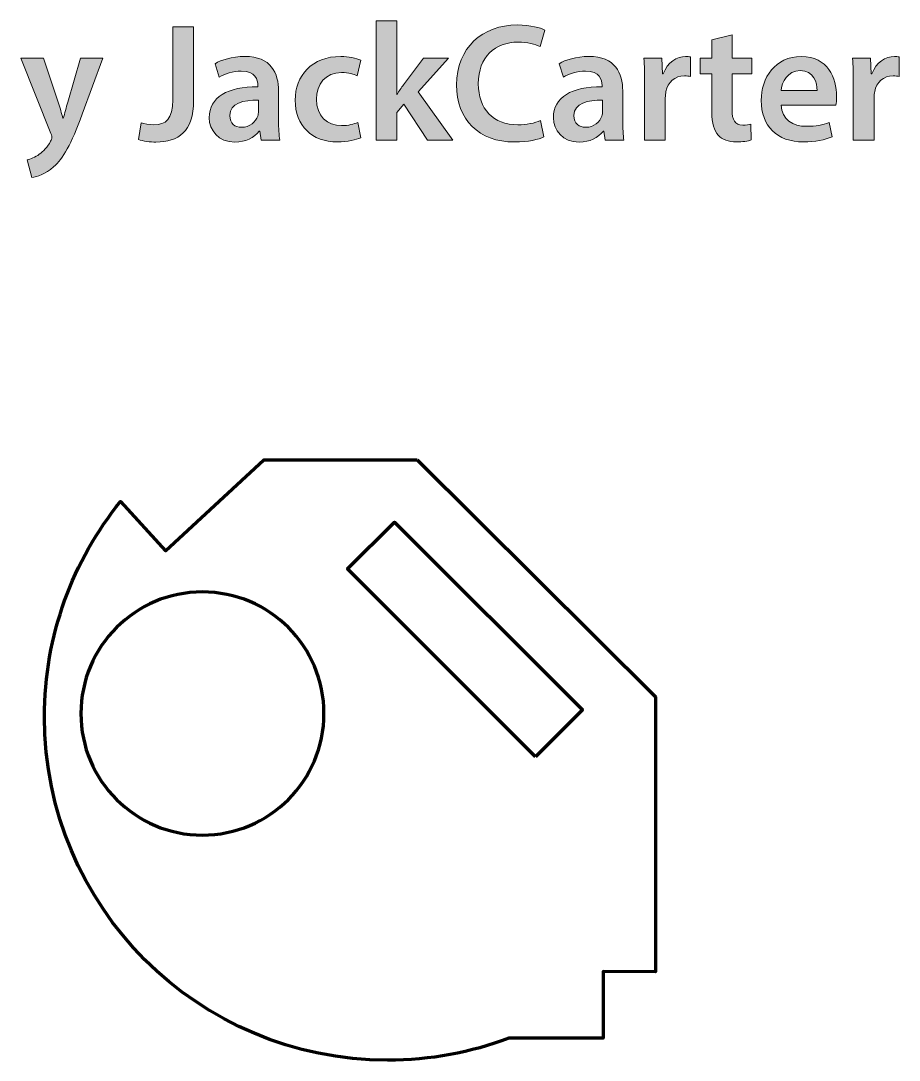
# Model space of a CAD drawing. Header units: inches. Extents: x 589 to 2016, y -1839 to -951.
# Drawn here: x 1844.78 to 1884.45, y -1563.97 to -1517.03 of the extents above; entities that cross this region are included whole.
import ezdxf

# ---------------------------------------------------------------- set-up
doc = ezdxf.new("R2010")
doc.units = ezdxf.units.IN
doc.header["$MEASUREMENT"] = 0
doc.layers.add('Layer 1', color=7, linetype='Continuous')

# ---------------------------------------------------------------- blocks, each defined once
blk = doc.blocks.new('block 117')
at = {"layer": 'Layer 1', "true_color": 0x010101}
h = blk.add_hatch(color=18, dxfattribs=at)
h.dxf.hatch_style = 2
edge = h.paths.add_edge_path()
edge.add_spline(control_points=[(1861.756, -1520.355), (1861.756, -1520.355), (1861.772, -1520.355), (1861.772, -1520.355), (1861.863, -1520.21), (1861.97, -1520.051), (1862.069, -1519.922), (1862.069, -1519.922), (1862.966, -1518.728), (1862.966, -1518.728), (1862.966, -1518.728), (1864.091, -1518.728), (1864.091, -1518.728), (1864.091, -1518.728), (1862.722, -1520.241), (1862.722, -1520.241), (1862.722, -1520.241), (1864.288, -1522.431), (1864.288, -1522.431), (1864.288, -1522.431), (1863.14, -1522.431), (1863.14, -1522.431), (1863.14, -1522.431), (1862.075, -1520.796), (1862.075, -1520.796), (1862.075, -1520.796), (1861.755, -1521.168), (1861.755, -1521.168), (1861.755, -1521.168), (1861.755, -1522.431), (1861.755, -1522.431), (1861.755, -1522.431), (1860.821, -1522.431), (1860.821, -1522.431), (1860.821, -1522.431), (1860.821, -1517.034), (1860.821, -1517.034), (1860.821, -1517.034), (1861.755, -1517.034), (1861.755, -1517.034), (1861.755, -1517.034), (1861.755, -1520.355), (1861.755, -1520.355), (1861.755, -1520.355), (1861.756, -1520.355), (1861.756, -1520.355), (1861.756, -1520.355), (1861.756, -1520.355), (1861.756, -1520.355)], knot_values=[0, 0, 0, 0, 1, 1, 1, 2, 2, 2, 3, 3, 3, 4, 4, 4, 5, 5, 5, 6, 6, 6, 7, 7, 7, 8, 8, 8, 9, 9, 9, 10, 10, 10, 11, 11, 11, 12, 12, 12, 13, 13, 13, 14, 14, 14, 15, 15, 15, 16, 16, 16, 16], degree=3, periodic=1)
h = blk.add_hatch(color=18, dxfattribs=at)
h.dxf.hatch_style = 2
edge = h.paths.add_edge_path()
edge.add_spline(control_points=[(1851.647, -1517.307), (1851.647, -1517.307), (1852.581, -1517.307), (1852.581, -1517.307), (1852.581, -1517.307), (1852.581, -1520.628), (1852.581, -1520.628), (1852.581, -1522.042), (1851.897, -1522.513), (1850.879, -1522.513), (1850.619, -1522.513), (1850.293, -1522.468), (1850.096, -1522.391), (1850.096, -1522.391), (1850.21, -1521.64), (1850.21, -1521.64), (1850.362, -1521.685), (1850.567, -1521.731), (1850.787, -1521.731), (1851.32, -1521.731), (1851.646, -1521.488), (1851.646, -1520.598), (1851.646, -1520.598), (1851.647, -1517.307), (1851.647, -1517.307), (1851.647, -1517.307), (1851.647, -1517.307), (1851.647, -1517.307)], knot_values=[0, 0, 0, 0, 1, 1, 1, 2, 2, 2, 3, 3, 3, 4, 4, 4, 5, 5, 5, 6, 6, 6, 7, 7, 7, 8, 8, 8, 9, 9, 9, 9], degree=3, periodic=1)
h = blk.add_hatch(color=18, dxfattribs=at)
h.dxf.hatch_style = 2
edge = h.paths.add_edge_path()
edge.add_spline(control_points=[(1868.4, -1522.277), (1868.18, -1522.391), (1867.693, -1522.507), (1867.078, -1522.507), (1865.451, -1522.507), (1864.462, -1521.489), (1864.462, -1519.93), (1864.462, -1518.242), (1865.633, -1517.223), (1867.2, -1517.223), (1867.816, -1517.223), (1868.255, -1517.352), (1868.447, -1517.452), (1868.447, -1517.452), (1868.242, -1518.197), (1868.242, -1518.197), (1867.998, -1518.089), (1867.663, -1517.999), (1867.238, -1517.999), (1866.196, -1517.999), (1865.443, -1518.653), (1865.443, -1519.883), (1865.443, -1521.009), (1866.105, -1521.731), (1867.23, -1521.731), (1867.61, -1521.731), (1868.005, -1521.655), (1868.248, -1521.541), (1868.248, -1521.541), (1868.4, -1522.277), (1868.4, -1522.277)], knot_values=[0, 0, 0, 0, 1, 1, 1, 2, 2, 2, 3, 3, 3, 4, 4, 4, 5, 5, 5, 6, 6, 6, 7, 7, 7, 8, 8, 8, 9, 9, 9, 10, 10, 10, 10], degree=3, periodic=1)
h = blk.add_hatch(color=18, dxfattribs=at)
h.dxf.hatch_style = 2
edge = h.paths.add_edge_path()
edge.add_spline(control_points=[(1876.905, -1517.671), (1876.905, -1517.671), (1876.905, -1518.727), (1876.905, -1518.727), (1876.905, -1518.727), (1877.795, -1518.727), (1877.795, -1518.727), (1877.795, -1518.727), (1877.795, -1519.426), (1877.795, -1519.426), (1877.795, -1519.426), (1876.905, -1519.426), (1876.905, -1519.426), (1876.905, -1519.426), (1876.905, -1521.061), (1876.905, -1521.061), (1876.905, -1521.51), (1877.028, -1521.745), (1877.384, -1521.745), (1877.543, -1521.745), (1877.665, -1521.722), (1877.749, -1521.699), (1877.749, -1521.699), (1877.764, -1522.414), (1877.764, -1522.414), (1877.627, -1522.468), (1877.383, -1522.505), (1877.087, -1522.505), (1876.745, -1522.505), (1876.456, -1522.39), (1876.281, -1522.202), (1876.084, -1521.989), (1875.992, -1521.654), (1875.992, -1521.167), (1875.992, -1521.167), (1875.992, -1519.427), (1875.992, -1519.427), (1875.992, -1519.427), (1875.46, -1519.427), (1875.46, -1519.427), (1875.46, -1519.427), (1875.46, -1518.728), (1875.46, -1518.728), (1875.46, -1518.728), (1875.992, -1518.728), (1875.992, -1518.728), (1875.992, -1518.728), (1875.992, -1517.892), (1875.992, -1517.892), (1875.992, -1517.892), (1876.905, -1517.671), (1876.905, -1517.671)], knot_values=[0, 0, 0, 0, 1, 1, 1, 2, 2, 2, 3, 3, 3, 4, 4, 4, 5, 5, 5, 6, 6, 6, 7, 7, 7, 8, 8, 8, 9, 9, 9, 10, 10, 10, 11, 11, 11, 12, 12, 12, 13, 13, 13, 14, 14, 14, 15, 15, 15, 16, 16, 16, 17, 17, 17, 17], degree=3, periodic=1)
h = blk.add_hatch(color=18, dxfattribs=at)
h.dxf.hatch_style = 2
edge = h.paths.add_edge_path()
edge.add_spline(control_points=[(1845.801, -1518.728), (1845.801, -1518.728), (1846.47, -1520.712), (1846.47, -1520.712), (1846.546, -1520.94), (1846.621, -1521.221), (1846.675, -1521.433), (1846.675, -1521.433), (1846.698, -1521.433), (1846.698, -1521.433), (1846.759, -1521.22), (1846.826, -1520.948), (1846.896, -1520.704), (1846.896, -1520.704), (1847.474, -1518.728), (1847.474, -1518.728), (1847.474, -1518.728), (1848.478, -1518.728), (1848.478, -1518.728), (1848.478, -1518.728), (1847.55, -1521.252), (1847.55, -1521.252), (1847.041, -1522.635), (1846.699, -1523.251), (1846.258, -1523.632), (1845.894, -1523.959), (1845.513, -1524.08), (1845.278, -1524.111), (1845.278, -1524.111), (1845.064, -1523.32), (1845.064, -1523.32), (1845.224, -1523.282), (1845.422, -1523.199), (1845.612, -1523.062), (1845.787, -1522.948), (1845.992, -1522.727), (1846.121, -1522.476), (1846.158, -1522.408), (1846.182, -1522.354), (1846.182, -1522.308), (1846.182, -1522.27), (1846.175, -1522.217), (1846.128, -1522.126), (1846.128, -1522.126), (1844.776, -1518.728), (1844.776, -1518.728), (1844.776, -1518.728), (1845.801, -1518.728), (1845.801, -1518.728), (1845.801, -1518.728), (1845.801, -1518.728), (1845.801, -1518.728)], knot_values=[0, 0, 0, 0, 1, 1, 1, 2, 2, 2, 3, 3, 3, 4, 4, 4, 5, 5, 5, 6, 6, 6, 7, 7, 7, 8, 8, 8, 9, 9, 9, 10, 10, 10, 11, 11, 11, 12, 12, 12, 13, 13, 13, 14, 14, 14, 15, 15, 15, 16, 16, 16, 17, 17, 17, 17], degree=3, periodic=1)
h = blk.add_hatch(color=18, dxfattribs=at)
h.dxf.hatch_style = 2
edge = h.paths.add_edge_path()
edge.add_spline(control_points=[(1855.629, -1522.43), (1855.629, -1522.43), (1855.568, -1522.02), (1855.568, -1522.02), (1855.568, -1522.02), (1855.546, -1522.02), (1855.546, -1522.02), (1855.317, -1522.308), (1854.93, -1522.513), (1854.45, -1522.513), (1853.706, -1522.513), (1853.287, -1521.974), (1853.287, -1521.411), (1853.287, -1520.477), (1854.117, -1520.005), (1855.484, -1520.013), (1855.484, -1520.013), (1855.484, -1519.952), (1855.484, -1519.952), (1855.484, -1519.708), (1855.387, -1519.306), (1854.732, -1519.306), (1854.369, -1519.306), (1853.988, -1519.42), (1853.738, -1519.579), (1853.738, -1519.579), (1853.555, -1518.971), (1853.555, -1518.971), (1853.829, -1518.803), (1854.307, -1518.644), (1854.894, -1518.644), (1856.079, -1518.644), (1856.421, -1519.397), (1856.421, -1520.202), (1856.421, -1520.202), (1856.421, -1521.541), (1856.421, -1521.541), (1856.421, -1521.875), (1856.436, -1522.202), (1856.474, -1522.43), (1856.474, -1522.43), (1855.629, -1522.43), (1855.629, -1522.43), (1855.629, -1522.43), (1855.629, -1522.43), (1855.629, -1522.43)], knot_values=[0, 0, 0, 0, 1, 1, 1, 2, 2, 2, 3, 3, 3, 4, 4, 4, 5, 5, 5, 6, 6, 6, 7, 7, 7, 8, 8, 8, 9, 9, 9, 10, 10, 10, 11, 11, 11, 12, 12, 12, 13, 13, 13, 14, 14, 14, 15, 15, 15, 15], degree=3, periodic=1)
edge = h.paths.add_edge_path()
edge.add_spline(control_points=[(1855.508, -1520.621), (1854.847, -1520.606), (1854.217, -1520.749), (1854.217, -1521.312), (1854.217, -1521.677), (1854.453, -1521.845), (1854.749, -1521.845), (1855.122, -1521.845), (1855.395, -1521.602), (1855.478, -1521.336), (1855.502, -1521.267), (1855.509, -1521.191), (1855.509, -1521.131), (1855.509, -1521.131), (1855.508, -1520.621), (1855.508, -1520.621), (1855.508, -1520.621), (1855.508, -1520.621), (1855.508, -1520.621)], knot_values=[0, 0, 0, 0, 1, 1, 1, 2, 2, 2, 3, 3, 3, 4, 4, 4, 5, 5, 5, 6, 6, 6, 6], degree=3, periodic=1)
h = blk.add_hatch(color=18, dxfattribs=at)
h.dxf.hatch_style = 2
edge = h.paths.add_edge_path()
edge.add_spline(control_points=[(1860.13, -1522.316), (1859.931, -1522.407), (1859.544, -1522.506), (1859.08, -1522.506), (1857.925, -1522.506), (1857.172, -1521.768), (1857.172, -1520.621), (1857.172, -1519.511), (1857.932, -1518.644), (1859.233, -1518.644), (1859.575, -1518.644), (1859.924, -1518.72), (1860.137, -1518.819), (1860.137, -1518.819), (1859.97, -1519.518), (1859.97, -1519.518), (1859.817, -1519.45), (1859.597, -1519.373), (1859.262, -1519.373), (1858.547, -1519.373), (1858.122, -1519.898), (1858.129, -1520.574), (1858.129, -1521.334), (1858.624, -1521.767), (1859.262, -1521.767), (1859.589, -1521.767), (1859.817, -1521.699), (1859.999, -1521.623), (1859.999, -1521.623), (1860.13, -1522.316), (1860.13, -1522.316)], knot_values=[0, 0, 0, 0, 1, 1, 1, 2, 2, 2, 3, 3, 3, 4, 4, 4, 5, 5, 5, 6, 6, 6, 7, 7, 7, 8, 8, 8, 9, 9, 9, 10, 10, 10, 10], degree=3, periodic=1)
h = blk.add_hatch(color=18, dxfattribs=at)
h.dxf.hatch_style = 2
edge = h.paths.add_edge_path()
edge.add_spline(control_points=[(1871.175, -1522.43), (1871.175, -1522.43), (1871.114, -1522.02), (1871.114, -1522.02), (1871.114, -1522.02), (1871.091, -1522.02), (1871.091, -1522.02), (1870.863, -1522.308), (1870.474, -1522.513), (1869.996, -1522.513), (1869.251, -1522.513), (1868.833, -1521.974), (1868.833, -1521.411), (1868.833, -1520.477), (1869.662, -1520.005), (1871.03, -1520.013), (1871.03, -1520.013), (1871.03, -1519.952), (1871.03, -1519.952), (1871.03, -1519.708), (1870.932, -1519.306), (1870.278, -1519.306), (1869.913, -1519.306), (1869.533, -1519.42), (1869.283, -1519.579), (1869.283, -1519.579), (1869.1, -1518.971), (1869.1, -1518.971), (1869.373, -1518.803), (1869.852, -1518.644), (1870.439, -1518.644), (1871.625, -1518.644), (1871.966, -1519.397), (1871.966, -1520.202), (1871.966, -1520.202), (1871.966, -1521.541), (1871.966, -1521.541), (1871.966, -1521.875), (1871.982, -1522.202), (1872.019, -1522.43), (1872.019, -1522.43), (1871.175, -1522.43), (1871.175, -1522.43), (1871.175, -1522.43), (1871.175, -1522.43), (1871.175, -1522.43)], knot_values=[0, 0, 0, 0, 1, 1, 1, 2, 2, 2, 3, 3, 3, 4, 4, 4, 5, 5, 5, 6, 6, 6, 7, 7, 7, 8, 8, 8, 9, 9, 9, 10, 10, 10, 11, 11, 11, 12, 12, 12, 13, 13, 13, 14, 14, 14, 15, 15, 15, 15], degree=3, periodic=1)
edge = h.paths.add_edge_path()
edge.add_spline(control_points=[(1871.053, -1520.621), (1870.391, -1520.606), (1869.761, -1520.749), (1869.761, -1521.312), (1869.761, -1521.677), (1869.997, -1521.845), (1870.294, -1521.845), (1870.666, -1521.845), (1870.94, -1521.602), (1871.023, -1521.336), (1871.045, -1521.267), (1871.053, -1521.191), (1871.053, -1521.131), (1871.053, -1521.131), (1871.053, -1520.621), (1871.053, -1520.621), (1871.053, -1520.621), (1871.053, -1520.621), (1871.053, -1520.621)], knot_values=[0, 0, 0, 0, 1, 1, 1, 2, 2, 2, 3, 3, 3, 4, 4, 4, 5, 5, 5, 6, 6, 6, 6], degree=3, periodic=1)
h = blk.add_hatch(color=18, dxfattribs=at)
h.dxf.hatch_style = 2
edge = h.paths.add_edge_path()
edge.add_spline(control_points=[(1872.954, -1519.921), (1872.954, -1519.42), (1872.946, -1519.062), (1872.924, -1518.728), (1872.924, -1518.728), (1873.737, -1518.728), (1873.737, -1518.728), (1873.737, -1518.728), (1873.766, -1519.435), (1873.766, -1519.435), (1873.766, -1519.435), (1873.797, -1519.435), (1873.797, -1519.435), (1873.98, -1518.91), (1874.414, -1518.645), (1874.808, -1518.645), (1874.9, -1518.645), (1874.953, -1518.652), (1875.028, -1518.667), (1875.028, -1518.667), (1875.028, -1519.55), (1875.028, -1519.55), (1874.952, -1519.534), (1874.869, -1519.52), (1874.755, -1519.52), (1874.307, -1519.52), (1874.002, -1519.808), (1873.919, -1520.227), (1873.903, -1520.31), (1873.888, -1520.409), (1873.888, -1520.515), (1873.888, -1520.515), (1873.888, -1522.431), (1873.888, -1522.431), (1873.888, -1522.431), (1872.954, -1522.431), (1872.954, -1522.431), (1872.954, -1522.431), (1872.954, -1519.921), (1872.954, -1519.921), (1872.954, -1519.921), (1872.954, -1519.921), (1872.954, -1519.921)], knot_values=[0, 0, 0, 0, 1, 1, 1, 2, 2, 2, 3, 3, 3, 4, 4, 4, 5, 5, 5, 6, 6, 6, 7, 7, 7, 8, 8, 8, 9, 9, 9, 10, 10, 10, 11, 11, 11, 12, 12, 12, 13, 13, 13, 14, 14, 14, 14], degree=3, periodic=1)
h = blk.add_hatch(color=18, dxfattribs=at)
h.dxf.hatch_style = 2
edge = h.paths.add_edge_path()
edge.add_spline(control_points=[(1879.117, -1520.841), (1879.141, -1521.51), (1879.664, -1521.799), (1880.257, -1521.799), (1880.69, -1521.799), (1881.001, -1521.738), (1881.283, -1521.631), (1881.283, -1521.631), (1881.42, -1522.277), (1881.42, -1522.277), (1881.101, -1522.407), (1880.66, -1522.507), (1880.129, -1522.507), (1878.928, -1522.507), (1878.22, -1521.768), (1878.22, -1520.636), (1878.22, -1519.61), (1878.843, -1518.644), (1880.03, -1518.644), (1881.231, -1518.644), (1881.626, -1519.632), (1881.626, -1520.444), (1881.626, -1520.619), (1881.611, -1520.756), (1881.596, -1520.839), (1881.596, -1520.839), (1879.117, -1520.841), (1879.117, -1520.841), (1879.117, -1520.841), (1879.117, -1520.841), (1879.117, -1520.841)], knot_values=[0, 0, 0, 0, 1, 1, 1, 2, 2, 2, 3, 3, 3, 4, 4, 4, 5, 5, 5, 6, 6, 6, 7, 7, 7, 8, 8, 8, 9, 9, 9, 10, 10, 10, 10], degree=3, periodic=1)
edge = h.paths.add_edge_path()
edge.add_spline(control_points=[(1880.745, -1520.187), (1880.753, -1519.846), (1880.601, -1519.283), (1879.978, -1519.283), (1879.4, -1519.283), (1879.156, -1519.808), (1879.117, -1520.187), (1879.117, -1520.187), (1880.745, -1520.187), (1880.745, -1520.187)], knot_values=[0, 0, 0, 0, 1, 1, 1, 2, 2, 2, 3, 3, 3, 3], degree=3, periodic=1)
h = blk.add_hatch(color=18, dxfattribs=at)
h.dxf.hatch_style = 2
edge = h.paths.add_edge_path()
edge.add_spline(control_points=[(1882.38, -1519.921), (1882.38, -1519.42), (1882.372, -1519.062), (1882.349, -1518.728), (1882.349, -1518.728), (1883.162, -1518.728), (1883.162, -1518.728), (1883.162, -1518.728), (1883.193, -1519.435), (1883.193, -1519.435), (1883.193, -1519.435), (1883.223, -1519.435), (1883.223, -1519.435), (1883.405, -1518.91), (1883.84, -1518.645), (1884.235, -1518.645), (1884.325, -1518.645), (1884.379, -1518.652), (1884.454, -1518.667), (1884.454, -1518.667), (1884.454, -1519.55), (1884.454, -1519.55), (1884.378, -1519.534), (1884.296, -1519.52), (1884.181, -1519.52), (1883.733, -1519.52), (1883.428, -1519.808), (1883.345, -1520.227), (1883.33, -1520.31), (1883.315, -1520.409), (1883.315, -1520.515), (1883.315, -1520.515), (1883.315, -1522.431), (1883.315, -1522.431), (1883.315, -1522.431), (1882.38, -1522.431), (1882.38, -1522.431), (1882.38, -1522.431), (1882.38, -1519.921), (1882.38, -1519.921), (1882.38, -1519.921), (1882.38, -1519.921), (1882.38, -1519.921)], knot_values=[0, 0, 0, 0, 1, 1, 1, 2, 2, 2, 3, 3, 3, 4, 4, 4, 5, 5, 5, 6, 6, 6, 7, 7, 7, 8, 8, 8, 9, 9, 9, 10, 10, 10, 11, 11, 11, 12, 12, 12, 13, 13, 13, 14, 14, 14, 14], degree=3, periodic=1)
at = {"layer": 'Layer 1', "lineweight": 0}
for points, knots in [([(1861.756, -1520.355), (1861.756, -1520.355), (1861.772, -1520.355), (1861.772, -1520.355), (1861.863, -1520.21), (1861.97, -1520.051), (1862.069, -1519.922), (1862.069, -1519.922), (1862.966, -1518.728), (1862.966, -1518.728), (1862.966, -1518.728), (1864.091, -1518.728), (1864.091, -1518.728), (1864.091, -1518.728), (1862.722, -1520.241), (1862.722, -1520.241), (1862.722, -1520.241), (1864.288, -1522.431), (1864.288, -1522.431), (1864.288, -1522.431), (1863.14, -1522.431), (1863.14, -1522.431), (1863.14, -1522.431), (1862.075, -1520.796), (1862.075, -1520.796), (1862.075, -1520.796), (1861.755, -1521.168), (1861.755, -1521.168), (1861.755, -1521.168), (1861.755, -1522.431), (1861.755, -1522.431), (1861.755, -1522.431), (1860.821, -1522.431), (1860.821, -1522.431), (1860.821, -1522.431), (1860.821, -1517.034), (1860.821, -1517.034), (1860.821, -1517.034), (1861.755, -1517.034), (1861.755, -1517.034), (1861.755, -1517.034), (1861.755, -1520.355), (1861.755, -1520.355), (1861.755, -1520.355), (1861.756, -1520.355), (1861.756, -1520.355), (1861.756, -1520.355), (1861.756, -1520.355), (1861.756, -1520.355)], [0, 0, 0, 0, 1, 1, 1, 2, 2, 2, 3, 3, 3, 4, 4, 4, 5, 5, 5, 6, 6, 6, 7, 7, 7, 8, 8, 8, 9, 9, 9, 10, 10, 10, 11, 11, 11, 12, 12, 12, 13, 13, 13, 14, 14, 14, 15, 15, 15, 16, 16, 16, 16]), ([(1851.647, -1517.307), (1851.647, -1517.307), (1852.581, -1517.307), (1852.581, -1517.307), (1852.581, -1517.307), (1852.581, -1520.628), (1852.581, -1520.628), (1852.581, -1522.042), (1851.897, -1522.513), (1850.879, -1522.513), (1850.619, -1522.513), (1850.293, -1522.468), (1850.096, -1522.391), (1850.096, -1522.391), (1850.21, -1521.64), (1850.21, -1521.64), (1850.362, -1521.685), (1850.567, -1521.731), (1850.787, -1521.731), (1851.32, -1521.731), (1851.646, -1521.488), (1851.646, -1520.598), (1851.646, -1520.598), (1851.647, -1517.307), (1851.647, -1517.307), (1851.647, -1517.307), (1851.647, -1517.307), (1851.647, -1517.307)], [0, 0, 0, 0, 1, 1, 1, 2, 2, 2, 3, 3, 3, 4, 4, 4, 5, 5, 5, 6, 6, 6, 7, 7, 7, 8, 8, 8, 9, 9, 9, 9]), ([(1868.4, -1522.277), (1868.18, -1522.391), (1867.693, -1522.507), (1867.078, -1522.507), (1865.451, -1522.507), (1864.462, -1521.489), (1864.462, -1519.93), (1864.462, -1518.242), (1865.633, -1517.223), (1867.2, -1517.223), (1867.816, -1517.223), (1868.255, -1517.352), (1868.447, -1517.452), (1868.447, -1517.452), (1868.242, -1518.197), (1868.242, -1518.197), (1867.998, -1518.089), (1867.663, -1517.999), (1867.238, -1517.999), (1866.196, -1517.999), (1865.443, -1518.653), (1865.443, -1519.883), (1865.443, -1521.009), (1866.105, -1521.731), (1867.23, -1521.731), (1867.61, -1521.731), (1868.005, -1521.655), (1868.248, -1521.541), (1868.248, -1521.541), (1868.4, -1522.277), (1868.4, -1522.277)], [0, 0, 0, 0, 1, 1, 1, 2, 2, 2, 3, 3, 3, 4, 4, 4, 5, 5, 5, 6, 6, 6, 7, 7, 7, 8, 8, 8, 9, 9, 9, 10, 10, 10, 10]), ([(1876.905, -1517.671), (1876.905, -1517.671), (1876.905, -1518.727), (1876.905, -1518.727), (1876.905, -1518.727), (1877.795, -1518.727), (1877.795, -1518.727), (1877.795, -1518.727), (1877.795, -1519.426), (1877.795, -1519.426), (1877.795, -1519.426), (1876.905, -1519.426), (1876.905, -1519.426), (1876.905, -1519.426), (1876.905, -1521.061), (1876.905, -1521.061), (1876.905, -1521.51), (1877.028, -1521.745), (1877.384, -1521.745), (1877.543, -1521.745), (1877.665, -1521.722), (1877.749, -1521.699), (1877.749, -1521.699), (1877.764, -1522.414), (1877.764, -1522.414), (1877.627, -1522.468), (1877.383, -1522.505), (1877.087, -1522.505), (1876.745, -1522.505), (1876.456, -1522.39), (1876.281, -1522.202), (1876.084, -1521.989), (1875.992, -1521.654), (1875.992, -1521.167), (1875.992, -1521.167), (1875.992, -1519.427), (1875.992, -1519.427), (1875.992, -1519.427), (1875.46, -1519.427), (1875.46, -1519.427), (1875.46, -1519.427), (1875.46, -1518.728), (1875.46, -1518.728), (1875.46, -1518.728), (1875.992, -1518.728), (1875.992, -1518.728), (1875.992, -1518.728), (1875.992, -1517.892), (1875.992, -1517.892), (1875.992, -1517.892), (1876.905, -1517.671), (1876.905, -1517.671)], [0, 0, 0, 0, 1, 1, 1, 2, 2, 2, 3, 3, 3, 4, 4, 4, 5, 5, 5, 6, 6, 6, 7, 7, 7, 8, 8, 8, 9, 9, 9, 10, 10, 10, 11, 11, 11, 12, 12, 12, 13, 13, 13, 14, 14, 14, 15, 15, 15, 16, 16, 16, 17, 17, 17, 17]), ([(1845.801, -1518.728), (1845.801, -1518.728), (1846.47, -1520.712), (1846.47, -1520.712), (1846.546, -1520.94), (1846.621, -1521.221), (1846.675, -1521.433), (1846.675, -1521.433), (1846.698, -1521.433), (1846.698, -1521.433), (1846.759, -1521.22), (1846.826, -1520.948), (1846.896, -1520.704), (1846.896, -1520.704), (1847.474, -1518.728), (1847.474, -1518.728), (1847.474, -1518.728), (1848.478, -1518.728), (1848.478, -1518.728), (1848.478, -1518.728), (1847.55, -1521.252), (1847.55, -1521.252), (1847.041, -1522.635), (1846.699, -1523.251), (1846.258, -1523.632), (1845.894, -1523.959), (1845.513, -1524.08), (1845.278, -1524.111), (1845.278, -1524.111), (1845.064, -1523.32), (1845.064, -1523.32), (1845.224, -1523.282), (1845.422, -1523.199), (1845.612, -1523.062), (1845.787, -1522.948), (1845.992, -1522.727), (1846.121, -1522.476), (1846.158, -1522.408), (1846.182, -1522.354), (1846.182, -1522.308), (1846.182, -1522.27), (1846.175, -1522.217), (1846.128, -1522.126), (1846.128, -1522.126), (1844.776, -1518.728), (1844.776, -1518.728), (1844.776, -1518.728), (1845.801, -1518.728), (1845.801, -1518.728), (1845.801, -1518.728), (1845.801, -1518.728), (1845.801, -1518.728)], [0, 0, 0, 0, 1, 1, 1, 2, 2, 2, 3, 3, 3, 4, 4, 4, 5, 5, 5, 6, 6, 6, 7, 7, 7, 8, 8, 8, 9, 9, 9, 10, 10, 10, 11, 11, 11, 12, 12, 12, 13, 13, 13, 14, 14, 14, 15, 15, 15, 16, 16, 16, 17, 17, 17, 17]), ([(1855.629, -1522.43), (1855.629, -1522.43), (1855.568, -1522.02), (1855.568, -1522.02), (1855.568, -1522.02), (1855.546, -1522.02), (1855.546, -1522.02), (1855.317, -1522.308), (1854.93, -1522.513), (1854.45, -1522.513), (1853.706, -1522.513), (1853.287, -1521.974), (1853.287, -1521.411), (1853.287, -1520.477), (1854.117, -1520.005), (1855.484, -1520.013), (1855.484, -1520.013), (1855.484, -1519.952), (1855.484, -1519.952), (1855.484, -1519.708), (1855.387, -1519.306), (1854.732, -1519.306), (1854.369, -1519.306), (1853.988, -1519.42), (1853.738, -1519.579), (1853.738, -1519.579), (1853.555, -1518.971), (1853.555, -1518.971), (1853.829, -1518.803), (1854.307, -1518.644), (1854.894, -1518.644), (1856.079, -1518.644), (1856.421, -1519.397), (1856.421, -1520.202), (1856.421, -1520.202), (1856.421, -1521.541), (1856.421, -1521.541), (1856.421, -1521.875), (1856.436, -1522.202), (1856.474, -1522.43), (1856.474, -1522.43), (1855.629, -1522.43), (1855.629, -1522.43), (1855.629, -1522.43), (1855.629, -1522.43), (1855.629, -1522.43)], [0, 0, 0, 0, 1, 1, 1, 2, 2, 2, 3, 3, 3, 4, 4, 4, 5, 5, 5, 6, 6, 6, 7, 7, 7, 8, 8, 8, 9, 9, 9, 10, 10, 10, 11, 11, 11, 12, 12, 12, 13, 13, 13, 14, 14, 14, 15, 15, 15, 15]), ([(1860.13, -1522.316), (1859.931, -1522.407), (1859.544, -1522.506), (1859.08, -1522.506), (1857.925, -1522.506), (1857.172, -1521.768), (1857.172, -1520.621), (1857.172, -1519.511), (1857.932, -1518.644), (1859.233, -1518.644), (1859.575, -1518.644), (1859.924, -1518.72), (1860.137, -1518.819), (1860.137, -1518.819), (1859.97, -1519.518), (1859.97, -1519.518), (1859.817, -1519.45), (1859.597, -1519.373), (1859.262, -1519.373), (1858.547, -1519.373), (1858.122, -1519.898), (1858.129, -1520.574), (1858.129, -1521.334), (1858.624, -1521.767), (1859.262, -1521.767), (1859.589, -1521.767), (1859.817, -1521.699), (1859.999, -1521.623), (1859.999, -1521.623), (1860.13, -1522.316), (1860.13, -1522.316)], [0, 0, 0, 0, 1, 1, 1, 2, 2, 2, 3, 3, 3, 4, 4, 4, 5, 5, 5, 6, 6, 6, 7, 7, 7, 8, 8, 8, 9, 9, 9, 10, 10, 10, 10]), ([(1871.175, -1522.43), (1871.175, -1522.43), (1871.114, -1522.02), (1871.114, -1522.02), (1871.114, -1522.02), (1871.091, -1522.02), (1871.091, -1522.02), (1870.863, -1522.308), (1870.474, -1522.513), (1869.996, -1522.513), (1869.251, -1522.513), (1868.833, -1521.974), (1868.833, -1521.411), (1868.833, -1520.477), (1869.662, -1520.005), (1871.03, -1520.013), (1871.03, -1520.013), (1871.03, -1519.952), (1871.03, -1519.952), (1871.03, -1519.708), (1870.932, -1519.306), (1870.278, -1519.306), (1869.913, -1519.306), (1869.533, -1519.42), (1869.283, -1519.579), (1869.283, -1519.579), (1869.1, -1518.971), (1869.1, -1518.971), (1869.373, -1518.803), (1869.852, -1518.644), (1870.439, -1518.644), (1871.625, -1518.644), (1871.966, -1519.397), (1871.966, -1520.202), (1871.966, -1520.202), (1871.966, -1521.541), (1871.966, -1521.541), (1871.966, -1521.875), (1871.982, -1522.202), (1872.019, -1522.43), (1872.019, -1522.43), (1871.175, -1522.43), (1871.175, -1522.43), (1871.175, -1522.43), (1871.175, -1522.43), (1871.175, -1522.43)], [0, 0, 0, 0, 1, 1, 1, 2, 2, 2, 3, 3, 3, 4, 4, 4, 5, 5, 5, 6, 6, 6, 7, 7, 7, 8, 8, 8, 9, 9, 9, 10, 10, 10, 11, 11, 11, 12, 12, 12, 13, 13, 13, 14, 14, 14, 15, 15, 15, 15]), ([(1872.954, -1519.921), (1872.954, -1519.42), (1872.946, -1519.062), (1872.924, -1518.728), (1872.924, -1518.728), (1873.737, -1518.728), (1873.737, -1518.728), (1873.737, -1518.728), (1873.766, -1519.435), (1873.766, -1519.435), (1873.766, -1519.435), (1873.797, -1519.435), (1873.797, -1519.435), (1873.98, -1518.91), (1874.414, -1518.645), (1874.808, -1518.645), (1874.9, -1518.645), (1874.953, -1518.652), (1875.028, -1518.667), (1875.028, -1518.667), (1875.028, -1519.55), (1875.028, -1519.55), (1874.952, -1519.534), (1874.869, -1519.52), (1874.755, -1519.52), (1874.307, -1519.52), (1874.002, -1519.808), (1873.919, -1520.227), (1873.903, -1520.31), (1873.888, -1520.409), (1873.888, -1520.515), (1873.888, -1520.515), (1873.888, -1522.431), (1873.888, -1522.431), (1873.888, -1522.431), (1872.954, -1522.431), (1872.954, -1522.431), (1872.954, -1522.431), (1872.954, -1519.921), (1872.954, -1519.921), (1872.954, -1519.921), (1872.954, -1519.921), (1872.954, -1519.921)], [0, 0, 0, 0, 1, 1, 1, 2, 2, 2, 3, 3, 3, 4, 4, 4, 5, 5, 5, 6, 6, 6, 7, 7, 7, 8, 8, 8, 9, 9, 9, 10, 10, 10, 11, 11, 11, 12, 12, 12, 13, 13, 13, 14, 14, 14, 14]), ([(1879.117, -1520.841), (1879.141, -1521.51), (1879.664, -1521.799), (1880.257, -1521.799), (1880.69, -1521.799), (1881.001, -1521.738), (1881.283, -1521.631), (1881.283, -1521.631), (1881.42, -1522.277), (1881.42, -1522.277), (1881.101, -1522.407), (1880.66, -1522.507), (1880.129, -1522.507), (1878.928, -1522.507), (1878.22, -1521.768), (1878.22, -1520.636), (1878.22, -1519.61), (1878.843, -1518.644), (1880.03, -1518.644), (1881.231, -1518.644), (1881.626, -1519.632), (1881.626, -1520.444), (1881.626, -1520.619), (1881.611, -1520.756), (1881.596, -1520.839), (1881.596, -1520.839), (1879.117, -1520.841), (1879.117, -1520.841), (1879.117, -1520.841), (1879.117, -1520.841), (1879.117, -1520.841)], [0, 0, 0, 0, 1, 1, 1, 2, 2, 2, 3, 3, 3, 4, 4, 4, 5, 5, 5, 6, 6, 6, 7, 7, 7, 8, 8, 8, 9, 9, 9, 10, 10, 10, 10]), ([(1882.38, -1519.921), (1882.38, -1519.42), (1882.372, -1519.062), (1882.349, -1518.728), (1882.349, -1518.728), (1883.162, -1518.728), (1883.162, -1518.728), (1883.162, -1518.728), (1883.193, -1519.435), (1883.193, -1519.435), (1883.193, -1519.435), (1883.223, -1519.435), (1883.223, -1519.435), (1883.405, -1518.91), (1883.84, -1518.645), (1884.235, -1518.645), (1884.325, -1518.645), (1884.379, -1518.652), (1884.454, -1518.667), (1884.454, -1518.667), (1884.454, -1519.55), (1884.454, -1519.55), (1884.378, -1519.534), (1884.296, -1519.52), (1884.181, -1519.52), (1883.733, -1519.52), (1883.428, -1519.808), (1883.345, -1520.227), (1883.33, -1520.31), (1883.315, -1520.409), (1883.315, -1520.515), (1883.315, -1520.515), (1883.315, -1522.431), (1883.315, -1522.431), (1883.315, -1522.431), (1882.38, -1522.431), (1882.38, -1522.431), (1882.38, -1522.431), (1882.38, -1519.921), (1882.38, -1519.921), (1882.38, -1519.921), (1882.38, -1519.921), (1882.38, -1519.921)], [0, 0, 0, 0, 1, 1, 1, 2, 2, 2, 3, 3, 3, 4, 4, 4, 5, 5, 5, 6, 6, 6, 7, 7, 7, 8, 8, 8, 9, 9, 9, 10, 10, 10, 11, 11, 11, 12, 12, 12, 13, 13, 13, 14, 14, 14, 14]), ([(1880.745, -1520.187), (1880.753, -1519.846), (1880.601, -1519.283), (1879.978, -1519.283), (1879.4, -1519.283), (1879.156, -1519.808), (1879.117, -1520.187), (1879.117, -1520.187), (1880.745, -1520.187), (1880.745, -1520.187)], [0, 0, 0, 0, 1, 1, 1, 2, 2, 2, 3, 3, 3, 3]), ([(1855.508, -1520.621), (1854.847, -1520.606), (1854.217, -1520.749), (1854.217, -1521.312), (1854.217, -1521.677), (1854.453, -1521.845), (1854.749, -1521.845), (1855.122, -1521.845), (1855.395, -1521.602), (1855.478, -1521.336), (1855.502, -1521.267), (1855.509, -1521.191), (1855.509, -1521.131), (1855.509, -1521.131), (1855.508, -1520.621), (1855.508, -1520.621), (1855.508, -1520.621), (1855.508, -1520.621), (1855.508, -1520.621)], [0, 0, 0, 0, 1, 1, 1, 2, 2, 2, 3, 3, 3, 4, 4, 4, 5, 5, 5, 6, 6, 6, 6]), ([(1871.053, -1520.621), (1870.391, -1520.606), (1869.761, -1520.749), (1869.761, -1521.312), (1869.761, -1521.677), (1869.997, -1521.845), (1870.294, -1521.845), (1870.666, -1521.845), (1870.94, -1521.602), (1871.023, -1521.336), (1871.045, -1521.267), (1871.053, -1521.191), (1871.053, -1521.131), (1871.053, -1521.131), (1871.053, -1520.621), (1871.053, -1520.621), (1871.053, -1520.621), (1871.053, -1520.621), (1871.053, -1520.621)], [0, 0, 0, 0, 1, 1, 1, 2, 2, 2, 3, 3, 3, 4, 4, 4, 5, 5, 5, 6, 6, 6, 6])]:
    blk.add_open_spline(points, degree=3, knots=knots, dxfattribs=at)
blk = doc.blocks.new('block 113')
at = {"layer": 'Layer 1'}
blk.add_blockref('block 117', (0, 0), dxfattribs=at)

msp = doc.modelspace()

# ---------------------------------------------------------------- linework, layer by layer
at = {"layer": 'Layer 1', "color": 18, "lineweight": 80, "true_color": 0x010101}
msp.add_lwpolyline([(1868.025, -1550.279), (1859.536, -1541.791), (1861.66, -1539.669), (1870.147, -1548.155), (1868.025, -1550.279)], dxfattribs=at)
for points, knots in [([(1862.676, -1536.855), (1862.676, -1536.855), (1855.76, -1536.855), (1855.76, -1536.855), (1855.76, -1536.855), (1851.306, -1540.977), (1851.306, -1540.977), (1851.306, -1540.977), (1849.285, -1538.736), (1849.285, -1538.736), (1847.132, -1541.398), (1845.844, -1544.785), (1845.844, -1548.474), (1845.844, -1557.035), (1852.784, -1563.974), (1861.345, -1563.974), (1863.271, -1563.974), (1865.115, -1563.625), (1866.817, -1562.982), (1866.817, -1562.982), (1871.088, -1562.975), (1871.088, -1562.975), (1871.088, -1562.975), (1871.088, -1559.975), (1871.088, -1559.975), (1871.088, -1559.975), (1873.44, -1559.977), (1873.44, -1559.977), (1873.44, -1559.977), (1873.44, -1547.566), (1873.44, -1547.566), (1873.44, -1547.566), (1862.676, -1536.855), (1862.676, -1536.855)], [0, 0, 0, 0, 1, 1, 1, 2, 2, 2, 3, 3, 3, 4, 4, 4, 5, 5, 5, 6, 6, 6, 7, 7, 7, 8, 8, 8, 9, 9, 9, 10, 10, 10, 11, 11, 11, 11]), ([(1852.98, -1553.808), (1849.948, -1553.808), (1847.49, -1551.35), (1847.49, -1548.318), (1847.49, -1545.286), (1849.948, -1542.827), (1852.98, -1542.827), (1856.012, -1542.827), (1858.471, -1545.287), (1858.471, -1548.318), (1858.47, -1551.35), (1856.01, -1553.808), (1852.98, -1553.808)], [0, 0, 0, 0, 1, 1, 1, 2, 2, 2, 3, 3, 3, 4, 4, 4, 4])]:
    msp.add_open_spline(points, degree=3, knots=knots, dxfattribs=at)

# ---------------------------------------------------------------- block references
at = {"layer": 'Layer 1'}
msp.add_blockref('block 113', (0, 0), dxfattribs=at)

doc.saveas('drawing.dxf')
